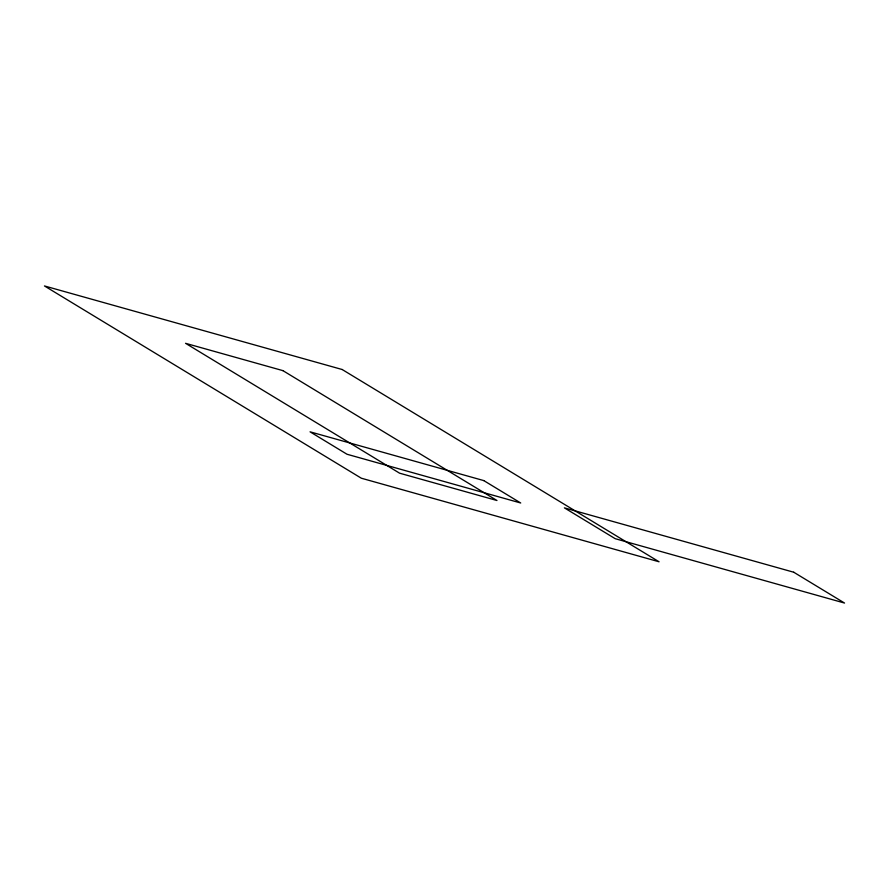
<?xml version="1.0" encoding="UTF-8"?>
<svg xmlns="http://www.w3.org/2000/svg" width="889" height="889" viewBox="0 0 889 889"><rect width="100%" height="100%" fill="white"/><g stroke="black" fill="none" stroke-linecap="round" stroke-linejoin="round"><path stroke-width="1.33" d="M342.176 369.513L44.45 285.947L361.334 478.215L659.06 561.781L342.176 369.513M282.913 370.635L185.545 343.31L399.583 473.181L496.962 500.507L282.913 370.635M483.76 480.582L310.061 431.821L346.999 454.246L520.71 502.996L483.76 480.582M793.744 572.227L564.382 507.852L615.188 538.678L844.55 603.053L793.744 572.227"/></g></svg>
